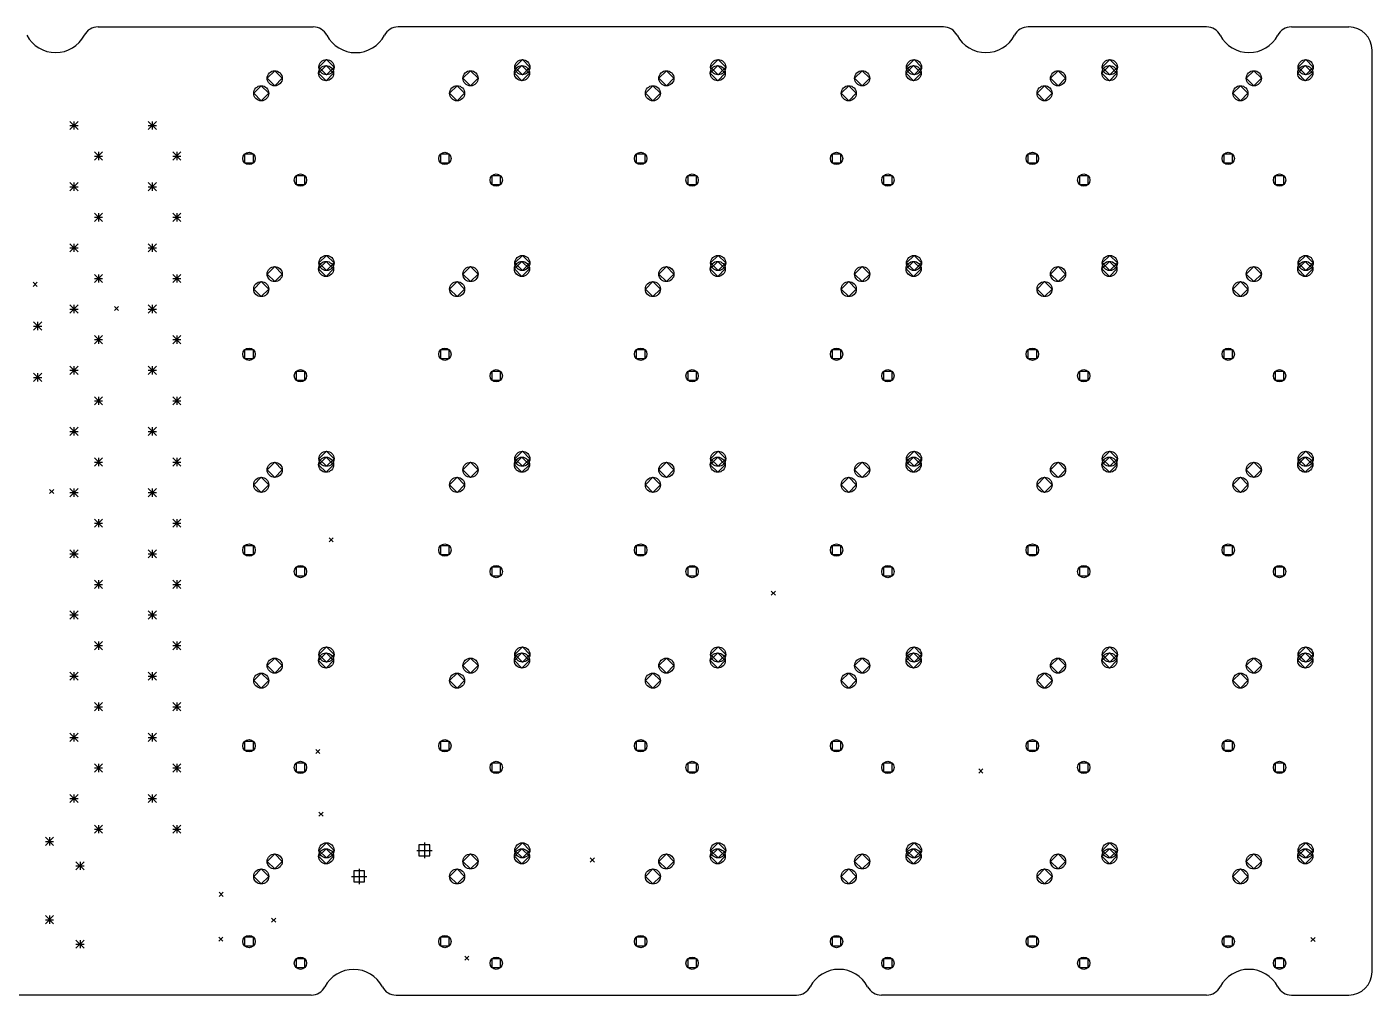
# Model space of a CAD drawing. Extents: x 8 to 295, y -192 to -55.
# Drawn here: x 163.9 to 294.8, y -149.5 to -55.3 of the extents above; entities that cross this region are included whole.
import ezdxf

# ---------------------------------------------------------------- set-up
doc = ezdxf.new("R2010")
doc.units = 0
doc.layers.add('BLACK', color=7, linetype='CONTINUOUS')

msp = doc.modelspace()

# ---------------------------------------------------------------- linework, layer by layer
at = {"layer": 'BLACK', "linetype": 'CONTINUOUS'}
for p, q in [((170.811, -55.2937), (191.754, -55.3)), ((253.052, -55.2937), (200, -55.3)), ((278.65, -55.2937), (261.298, -55.2937)), ((286.897, -55.2937), (292.5, -55.2937)), ((294.75, -147.244), (294.75, -57.5437)), ((193.04, -58.4788), (192.305, -59.2138)), ((193.775, -59.2138), (193.04, -58.4788)), ((212.09, -58.4788), (211.355, -59.2138)), ((212.825, -59.2138), (212.09, -58.4788)), ((231.14, -58.4788), (230.405, -59.2138)), ((231.875, -59.2138), (231.14, -58.4788)), ((250.19, -58.4788), (249.455, -59.2138)), ((250.925, -59.2138), (250.19, -58.4788)), ((269.24, -58.4788), (268.505, -59.2138)), ((269.975, -59.2138), (269.24, -58.4788)), ((288.29, -58.4788), (287.555, -59.2138)), ((289.025, -59.2138), (288.29, -58.4788)), ((188, -59.5588), (187.265, -60.2938)), ((188.735, -60.2938), (188, -59.5588)), ((193, -59.0588), (192.265, -59.7938)), ((192.265, -59.7938), (193, -60.5288)), ((192.305, -59.2138), (193.04, -59.9488)), ((193.735, -59.7938), (193, -59.0588)), ((193, -60.5288), (193.735, -59.7938)), ((193.04, -59.9488), (193.775, -59.2138)), ((207.05, -59.5588), (206.315, -60.2938)), ((207.785, -60.2938), (207.05, -59.5588)), ((212.05, -59.0588), (211.315, -59.7938)), ((211.315, -59.7938), (212.05, -60.5288)), ((211.355, -59.2138), (212.09, -59.9488)), ((212.785, -59.7938), (212.05, -59.0588)), ((212.05, -60.5288), (212.785, -59.7938)), ((212.09, -59.9488), (212.825, -59.2138)), ((226.1, -59.5588), (225.365, -60.2938)), ((226.835, -60.2938), (226.1, -59.5588)), ((231.1, -59.0588), (230.365, -59.7938)), ((230.365, -59.7938), (231.1, -60.5288)), ((230.405, -59.2138), (231.14, -59.9488)), ((231.835, -59.7938), (231.1, -59.0588)), ((231.1, -60.5288), (231.835, -59.7938)), ((231.14, -59.9488), (231.875, -59.2138)), ((245.15, -59.5588), (244.415, -60.2938)), ((245.885, -60.2938), (245.15, -59.5588)), ((250.15, -59.0588), (249.415, -59.7938)), ((249.415, -59.7938), (250.15, -60.5288)), ((249.455, -59.2138), (250.19, -59.9488)), ((250.885, -59.7938), (250.15, -59.0588)), ((250.15, -60.5288), (250.885, -59.7938)), ((250.19, -59.9488), (250.925, -59.2138)), ((264.2, -59.5588), (263.465, -60.2938)), ((264.935, -60.2938), (264.2, -59.5588)), ((269.2, -59.0588), (268.465, -59.7938)), ((268.465, -59.7938), (269.2, -60.5288)), ((268.505, -59.2138), (269.24, -59.9488)), ((269.935, -59.7938), (269.2, -59.0588)), ((269.2, -60.5288), (269.935, -59.7938)), ((269.24, -59.9488), (269.975, -59.2138)), ((283.25, -59.5588), (282.515, -60.2938)), ((283.985, -60.2938), (283.25, -59.5588)), ((288.25, -59.0588), (287.515, -59.7938)), ((287.515, -59.7938), (288.25, -60.5288)), ((287.555, -59.2138), (288.29, -59.9488)), ((288.985, -59.7938), (288.25, -59.0588)), ((288.25, -60.5288), (288.985, -59.7938)), ((288.29, -59.9488), (289.025, -59.2138)), ((186.69, -61.0188), (185.955, -61.7538)), ((187.425, -61.7538), (186.69, -61.0188)), ((187.265, -60.2938), (188, -61.0288)), ((188, -61.0288), (188.735, -60.2938)), ((205.74, -61.0188), (205.005, -61.7538)), ((206.475, -61.7538), (205.74, -61.0188)), ((206.315, -60.2938), (207.05, -61.0288)), ((207.05, -61.0288), (207.785, -60.2938)), ((224.79, -61.0188), (224.055, -61.7538)), ((225.525, -61.7538), (224.79, -61.0188)), ((225.365, -60.2938), (226.1, -61.0288)), ((226.1, -61.0288), (226.835, -60.2938)), ((243.84, -61.0188), (243.105, -61.7538)), ((244.575, -61.7538), (243.84, -61.0188)), ((244.415, -60.2938), (245.15, -61.0288)), ((245.15, -61.0288), (245.885, -60.2938)), ((262.89, -61.0188), (262.155, -61.7538)), ((263.625, -61.7538), (262.89, -61.0188)), ((263.465, -60.2938), (264.2, -61.0288)), ((264.2, -61.0288), (264.935, -60.2938)), ((281.94, -61.0188), (281.205, -61.7538)), ((282.675, -61.7538), (281.94, -61.0188)), ((282.515, -60.2938), (283.25, -61.0288)), ((283.25, -61.0288), (283.985, -60.2938)), ((185.955, -61.7538), (186.69, -62.4888)), ((186.69, -62.4888), (187.425, -61.7538)), ((205.005, -61.7538), (205.74, -62.4888)), ((205.74, -62.4888), (206.475, -61.7538)), ((224.055, -61.7538), (224.79, -62.4888)), ((224.79, -62.4888), (225.525, -61.7538)), ((243.105, -61.7538), (243.84, -62.4888)), ((243.84, -62.4888), (244.575, -61.7538)), ((262.155, -61.7538), (262.89, -62.4888)), ((262.89, -62.4888), (263.625, -61.7538)), ((281.205, -61.7538), (281.94, -62.4888)), ((281.94, -62.4888), (282.675, -61.7538)), ((168.074, -64.4891), (168.874, -65.2891)), ((168.874, -64.4891), (168.074, -65.2891)), ((168.074, -64.8891), (168.874, -64.8891)), ((168.474, -64.4891), (168.474, -65.2891)), ((175.694, -64.4891), (176.494, -65.2891)), ((176.494, -64.4891), (175.694, -65.2891)), ((175.694, -64.8891), (176.494, -64.8891)), ((176.094, -64.4891), (176.094, -65.2891)), ((170.455, -67.4657), (171.255, -68.2657)), ((171.255, -67.4657), (170.455, -68.2657)), ((170.455, -67.8657), (171.255, -67.8657)), ((170.855, -67.4657), (170.855, -68.2657)), ((178.075, -67.4657), (178.875, -68.2657)), ((178.875, -67.4657), (178.075, -68.2657)), ((178.075, -67.8657), (178.875, -67.8657)), ((178.475, -67.4657), (178.475, -68.2657)), ((185.924, -67.6695), (185.076, -67.6695)), ((185.076, -67.6695), (185.076, -68.5181)), ((185.924, -68.5181), (185.924, -67.6695)), ((204.974, -67.6695), (204.126, -67.6695)), ((204.126, -67.6695), (204.126, -68.5181)), ((204.974, -68.5181), (204.974, -67.6695)), ((224.024, -67.6695), (223.176, -67.6695)), ((223.176, -67.6695), (223.176, -68.5181)), ((224.024, -68.5181), (224.024, -67.6695)), ((243.074, -67.6695), (242.226, -67.6695)), ((242.226, -67.6695), (242.226, -68.5181)), ((243.074, -68.5181), (243.074, -67.6695)), ((262.124, -67.6695), (261.276, -67.6695)), ((261.276, -67.6695), (261.276, -68.5181)), ((262.124, -68.5181), (262.124, -67.6695)), ((281.175, -67.6695), (280.326, -67.6695)), ((280.326, -67.6695), (280.326, -68.5181)), ((281.175, -68.5181), (281.175, -67.6695)), ((185.076, -68.5181), (185.924, -68.5181)), ((204.126, -68.5181), (204.974, -68.5181)), ((223.176, -68.5181), (224.024, -68.5181)), ((242.226, -68.5181), (243.074, -68.5181)), ((261.276, -68.5181), (262.124, -68.5181)), ((280.326, -68.5181), (281.175, -68.5181)), ((168.074, -70.4422), (168.874, -71.2422)), ((168.874, -70.4422), (168.074, -71.2422)), ((168.474, -70.4422), (168.474, -71.2422)), ((175.694, -70.4422), (176.494, -71.2422)), ((176.494, -70.4422), (175.694, -71.2422)), ((176.094, -70.4422), (176.094, -71.2422)), ((190.924, -69.7695), (190.076, -69.7695)), ((190.076, -69.7695), (190.076, -70.6181)), ((190.076, -70.6181), (190.924, -70.6181)), ((190.924, -70.6181), (190.924, -69.7695)), ((209.974, -69.7695), (209.126, -69.7695)), ((209.126, -69.7695), (209.126, -70.6181)), ((209.126, -70.6181), (209.974, -70.6181)), ((209.974, -70.6181), (209.974, -69.7695)), ((229.024, -69.7695), (228.176, -69.7695)), ((228.176, -69.7695), (228.176, -70.6181)), ((228.176, -70.6181), (229.024, -70.6181)), ((229.024, -70.6181), (229.024, -69.7695)), ((248.074, -69.7695), (247.226, -69.7695)), ((247.226, -69.7695), (247.226, -70.6181)), ((247.226, -70.6181), (248.074, -70.6181)), ((248.074, -70.6181), (248.074, -69.7695)), ((267.124, -69.7695), (266.276, -69.7695)), ((266.276, -69.7695), (266.276, -70.6181)), ((266.276, -70.6181), (267.124, -70.6181)), ((267.124, -70.6181), (267.124, -69.7695)), ((286.175, -69.7695), (285.326, -69.7695)), ((285.326, -69.7695), (285.326, -70.6181)), ((285.326, -70.6181), (286.175, -70.6181)), ((286.175, -70.6181), (286.175, -69.7695)), ((168.074, -70.8422), (168.874, -70.8422)), ((175.694, -70.8422), (176.494, -70.8422)), ((170.455, -73.4188), (171.255, -74.2188)), ((171.255, -73.4188), (170.455, -74.2188)), ((170.455, -73.8188), (171.255, -73.8188)), ((170.855, -73.4188), (170.855, -74.2188)), ((178.075, -73.4188), (178.875, -74.2188)), ((178.875, -73.4188), (178.075, -74.2188)), ((178.075, -73.8188), (178.875, -73.8188)), ((178.475, -73.4188), (178.475, -74.2188)), ((168.074, -76.3954), (168.874, -77.1954)), ((168.874, -76.3954), (168.074, -77.1954)), ((168.074, -76.7954), (168.874, -76.7954)), ((168.474, -76.3954), (168.474, -77.1954)), ((175.694, -76.3954), (176.494, -77.1954)), ((176.494, -76.3954), (175.694, -77.1954)), ((175.694, -76.7954), (176.494, -76.7954)), ((176.094, -76.3954), (176.094, -77.1954)), ((193, -78.1088), (192.265, -78.8438)), ((193.04, -77.5288), (192.305, -78.2638)), ((192.305, -78.2638), (193.04, -78.9988)), ((193.735, -78.8438), (193, -78.1088)), ((193.775, -78.2638), (193.04, -77.5288)), ((193.04, -78.9988), (193.775, -78.2638)), ((212.05, -78.1088), (211.315, -78.8438)), ((212.09, -77.5288), (211.355, -78.2638)), ((211.355, -78.2638), (212.09, -78.9988)), ((212.785, -78.8438), (212.05, -78.1088)), ((212.825, -78.2638), (212.09, -77.5288)), ((212.09, -78.9988), (212.825, -78.2638)), ((231.1, -78.1088), (230.365, -78.8438)), ((231.14, -77.5288), (230.405, -78.2638)), ((230.405, -78.2638), (231.14, -78.9988)), ((231.835, -78.8438), (231.1, -78.1088)), ((231.875, -78.2638), (231.14, -77.5288)), ((231.14, -78.9988), (231.875, -78.2638)), ((250.15, -78.1088), (249.415, -78.8438)), ((250.19, -77.5288), (249.455, -78.2638)), ((249.455, -78.2638), (250.19, -78.9988)), ((250.885, -78.8438), (250.15, -78.1088)), ((250.925, -78.2638), (250.19, -77.5288)), ((250.19, -78.9988), (250.925, -78.2638)), ((269.2, -78.1088), (268.465, -78.8438)), ((269.24, -77.5288), (268.505, -78.2638)), ((268.505, -78.2638), (269.24, -78.9988)), ((269.935, -78.8438), (269.2, -78.1088)), ((269.975, -78.2638), (269.24, -77.5288)), ((269.24, -78.9988), (269.975, -78.2638)), ((288.25, -78.1088), (287.515, -78.8438)), ((288.29, -77.5288), (287.555, -78.2638)), ((287.555, -78.2638), (288.29, -78.9988)), ((288.985, -78.8438), (288.25, -78.1088)), ((289.025, -78.2638), (288.29, -77.5288)), ((288.29, -78.9988), (289.025, -78.2638)), ((170.455, -79.3719), (171.255, -80.1719)), ((171.255, -79.3719), (170.455, -80.1719)), ((170.455, -79.7719), (171.255, -79.7719)), ((170.855, -79.3719), (170.855, -80.1719)), ((178.075, -79.3719), (178.875, -80.1719)), ((178.875, -79.3719), (178.075, -80.1719)), ((178.075, -79.7719), (178.875, -79.7719)), ((178.475, -79.3719), (178.475, -80.1719)), ((188, -78.6088), (187.265, -79.3438)), ((187.265, -79.3438), (188, -80.0788)), ((188.735, -79.3438), (188, -78.6088)), ((188, -80.0788), (188.735, -79.3438)), ((192.265, -78.8438), (193, -79.5788)), ((193, -79.5788), (193.735, -78.8438)), ((207.05, -78.6088), (206.315, -79.3438)), ((206.315, -79.3438), (207.05, -80.0788)), ((207.785, -79.3438), (207.05, -78.6088)), ((207.05, -80.0788), (207.785, -79.3438)), ((211.315, -78.8438), (212.05, -79.5788)), ((212.05, -79.5788), (212.785, -78.8438)), ((226.1, -78.6088), (225.365, -79.3438)), ((225.365, -79.3438), (226.1, -80.0788)), ((226.835, -79.3438), (226.1, -78.6088)), ((226.1, -80.0788), (226.835, -79.3438)), ((230.365, -78.8438), (231.1, -79.5788)), ((231.1, -79.5788), (231.835, -78.8438)), ((245.15, -78.6088), (244.415, -79.3438)), ((244.415, -79.3438), (245.15, -80.0788)), ((245.885, -79.3438), (245.15, -78.6088)), ((245.15, -80.0788), (245.885, -79.3438)), ((249.415, -78.8438), (250.15, -79.5788)), ((250.15, -79.5788), (250.885, -78.8438)), ((264.2, -78.6088), (263.465, -79.3438)), ((263.465, -79.3438), (264.2, -80.0788)), ((264.935, -79.3438), (264.2, -78.6088)), ((264.2, -80.0788), (264.935, -79.3438)), ((268.465, -78.8438), (269.2, -79.5788)), ((269.2, -79.5788), (269.935, -78.8438)), ((283.25, -78.6088), (282.515, -79.3438)), ((282.515, -79.3438), (283.25, -80.0788)), ((283.985, -79.3438), (283.25, -78.6088)), ((283.25, -80.0788), (283.985, -79.3438)), ((287.515, -78.8438), (288.25, -79.5788)), ((288.25, -79.5788), (288.985, -78.8438)), ((164.5, -80.1413), (164.9, -80.5413)), ((164.9, -80.1413), (164.5, -80.5413)), ((186.69, -80.0688), (185.955, -80.8038)), ((185.955, -80.8038), (186.69, -81.5388)), ((187.425, -80.8038), (186.69, -80.0688)), ((186.69, -81.5388), (187.425, -80.8038)), ((205.74, -80.0688), (205.005, -80.8038)), ((205.005, -80.8038), (205.74, -81.5388)), ((206.475, -80.8038), (205.74, -80.0688)), ((205.74, -81.5388), (206.475, -80.8038)), ((224.79, -80.0688), (224.055, -80.8038)), ((224.055, -80.8038), (224.79, -81.5388)), ((225.525, -80.8038), (224.79, -80.0688)), ((224.79, -81.5388), (225.525, -80.8038)), ((243.84, -80.0688), (243.105, -80.8038)), ((243.105, -80.8038), (243.84, -81.5388)), ((244.575, -80.8038), (243.84, -80.0688)), ((243.84, -81.5388), (244.575, -80.8038)), ((262.89, -80.0688), (262.155, -80.8038)), ((262.155, -80.8038), (262.89, -81.5388)), ((263.625, -80.8038), (262.89, -80.0688)), ((262.89, -81.5388), (263.625, -80.8038)), ((281.94, -80.0688), (281.205, -80.8038)), ((281.205, -80.8038), (281.94, -81.5388)), ((282.675, -80.8038), (281.94, -80.0688)), ((281.94, -81.5388), (282.675, -80.8038)), ((168.074, -82.3485), (168.874, -83.1485)), ((168.874, -82.3485), (168.074, -83.1485)), ((168.474, -82.3485), (168.474, -83.1485)), ((175.694, -82.3485), (176.494, -83.1485)), ((176.494, -82.3485), (175.694, -83.1485)), ((176.094, -82.3485), (176.094, -83.1485)), ((168.074, -82.7485), (168.874, -82.7485)), ((172.4, -82.5), (172.8, -82.9)), ((172.8, -82.5), (172.4, -82.9)), ((175.694, -82.7485), (176.494, -82.7485)), ((164.54, -84), (165.34, -84.8)), ((165.34, -84), (164.54, -84.8)), ((164.54, -84.4), (165.34, -84.4)), ((164.94, -84), (164.94, -84.8)), ((170.455, -85.3251), (171.255, -86.1251)), ((171.255, -85.3251), (170.455, -86.1251)), ((170.455, -85.7251), (171.255, -85.7251)), ((170.855, -85.3251), (170.855, -86.1251)), ((178.075, -85.3251), (178.875, -86.1251)), ((178.875, -85.3251), (178.075, -86.1251)), ((178.075, -85.7251), (178.875, -85.7251)), ((178.475, -85.3251), (178.475, -86.1251)), ((185.924, -86.7196), (185.076, -86.7196)), ((185.076, -86.7196), (185.076, -87.5681)), ((185.076, -87.5681), (185.924, -87.5681)), ((185.924, -87.5681), (185.924, -86.7196)), ((204.974, -86.7196), (204.126, -86.7196)), ((204.126, -86.7196), (204.126, -87.5681)), ((204.126, -87.5681), (204.974, -87.5681)), ((204.974, -87.5681), (204.974, -86.7196)), ((224.024, -86.7196), (223.176, -86.7196)), ((223.176, -86.7196), (223.176, -87.5681)), ((223.176, -87.5681), (224.024, -87.5681)), ((224.024, -87.5681), (224.024, -86.7196)), ((243.074, -86.7196), (242.226, -86.7196)), ((242.226, -86.7196), (242.226, -87.5681)), ((242.226, -87.5681), (243.074, -87.5681)), ((243.074, -87.5681), (243.074, -86.7196)), ((262.124, -86.7196), (261.276, -86.7196)), ((261.276, -86.7196), (261.276, -87.5681)), ((261.276, -87.5681), (262.124, -87.5681)), ((262.124, -87.5681), (262.124, -86.7196)), ((281.175, -86.7196), (280.326, -86.7196)), ((280.326, -86.7196), (280.326, -87.5681)), ((280.326, -87.5681), (281.175, -87.5681)), ((281.175, -87.5681), (281.175, -86.7196)), ((168.074, -88.3016), (168.874, -89.1016)), ((168.874, -88.3016), (168.074, -89.1016)), ((168.074, -88.7016), (168.874, -88.7016)), ((168.474, -88.3016), (168.474, -89.1016)), ((175.694, -88.3016), (176.494, -89.1016)), ((176.494, -88.3016), (175.694, -89.1016)), ((175.694, -88.7016), (176.494, -88.7016)), ((176.094, -88.3016), (176.094, -89.1016)), ((190.924, -88.8196), (190.076, -88.8196)), ((190.076, -88.8196), (190.076, -89.6681)), ((190.924, -89.6681), (190.924, -88.8196)), ((209.974, -88.8196), (209.126, -88.8196)), ((209.126, -88.8196), (209.126, -89.6681)), ((209.974, -89.6681), (209.974, -88.8196)), ((229.024, -88.8196), (228.176, -88.8196)), ((228.176, -88.8196), (228.176, -89.6681)), ((229.024, -89.6681), (229.024, -88.8196)), ((248.074, -88.8196), (247.226, -88.8196)), ((247.226, -88.8196), (247.226, -89.6681)), ((248.074, -89.6681), (248.074, -88.8196)), ((267.124, -88.8196), (266.276, -88.8196)), ((266.276, -88.8196), (266.276, -89.6681)), ((267.124, -89.6681), (267.124, -88.8196)), ((286.175, -88.8196), (285.326, -88.8196)), ((285.326, -88.8196), (285.326, -89.6681)), ((286.175, -89.6681), (286.175, -88.8196)), ((164.54, -89), (165.34, -89.8)), ((165.34, -89), (164.54, -89.8)), ((164.54, -89.4), (165.34, -89.4)), ((164.94, -89), (164.94, -89.8)), ((190.076, -89.6681), (190.924, -89.6681)), ((209.126, -89.6681), (209.974, -89.6681)), ((228.176, -89.6681), (229.024, -89.6681)), ((247.226, -89.6681), (248.074, -89.6681)), ((266.276, -89.6681), (267.124, -89.6681)), ((285.326, -89.6681), (286.175, -89.6681)), ((170.455, -91.2782), (171.255, -92.0782)), ((171.255, -91.2782), (170.455, -92.0782)), ((170.855, -91.2782), (170.855, -92.0782)), ((178.075, -91.2782), (178.875, -92.0782)), ((178.875, -91.2782), (178.075, -92.0782)), ((178.475, -91.2782), (178.475, -92.0782)), ((170.455, -91.6782), (171.255, -91.6782)), ((178.075, -91.6782), (178.875, -91.6782)), ((168.074, -94.2548), (168.874, -95.0548)), ((168.874, -94.2548), (168.074, -95.0548)), ((168.074, -94.6548), (168.874, -94.6548)), ((168.474, -94.2548), (168.474, -95.0548)), ((175.694, -94.2548), (176.494, -95.0548)), ((176.494, -94.2548), (175.694, -95.0548)), ((175.694, -94.6548), (176.494, -94.6548)), ((176.094, -94.2548), (176.094, -95.0548)), ((193.04, -96.5788), (192.305, -97.3138)), ((193.775, -97.3138), (193.04, -96.5788)), ((212.09, -96.5788), (211.355, -97.3138)), ((212.825, -97.3138), (212.09, -96.5788)), ((231.14, -96.5788), (230.405, -97.3138)), ((231.875, -97.3138), (231.14, -96.5788)), ((250.19, -96.5788), (249.455, -97.3138)), ((250.925, -97.3138), (250.19, -96.5788)), ((269.24, -96.5788), (268.505, -97.3138)), ((269.975, -97.3138), (269.24, -96.5788)), ((288.29, -96.5788), (287.555, -97.3138)), ((289.025, -97.3138), (288.29, -96.5788)), ((170.455, -97.2313), (171.255, -98.0313)), ((171.255, -97.2313), (170.455, -98.0313)), ((170.455, -97.6313), (171.255, -97.6313)), ((170.855, -97.2313), (170.855, -98.0313)), ((178.075, -97.2313), (178.875, -98.0313)), ((178.875, -97.2313), (178.075, -98.0313)), ((178.075, -97.6313), (178.875, -97.6313)), ((178.475, -97.2313), (178.475, -98.0313)), ((188, -97.6588), (187.265, -98.3938)), ((188.735, -98.3938), (188, -97.6588)), ((193, -97.1588), (192.265, -97.8938)), ((192.265, -97.8938), (193, -98.6288)), ((192.305, -97.3138), (193.04, -98.0488)), ((193.735, -97.8938), (193, -97.1588)), ((193, -98.6288), (193.735, -97.8938)), ((193.04, -98.0488), (193.775, -97.3138)), ((207.05, -97.6588), (206.315, -98.3938)), ((207.785, -98.3938), (207.05, -97.6588)), ((212.05, -97.1588), (211.315, -97.8938)), ((211.315, -97.8938), (212.05, -98.6288)), ((211.355, -97.3138), (212.09, -98.0488)), ((212.785, -97.8938), (212.05, -97.1588)), ((212.05, -98.6288), (212.785, -97.8938)), ((212.09, -98.0488), (212.825, -97.3138)), ((226.1, -97.6588), (225.365, -98.3938)), ((226.835, -98.3938), (226.1, -97.6588)), ((231.1, -97.1588), (230.365, -97.8938)), ((230.365, -97.8938), (231.1, -98.6288)), ((230.405, -97.3138), (231.14, -98.0488)), ((231.835, -97.8938), (231.1, -97.1588)), ((231.1, -98.6288), (231.835, -97.8938)), ((231.14, -98.0488), (231.875, -97.3138)), ((245.15, -97.6588), (244.415, -98.3938)), ((245.885, -98.3938), (245.15, -97.6588)), ((250.15, -97.1588), (249.415, -97.8938)), ((249.415, -97.8938), (250.15, -98.6288)), ((249.455, -97.3138), (250.19, -98.0488)), ((250.885, -97.8938), (250.15, -97.1588)), ((250.15, -98.6288), (250.885, -97.8938)), ((250.19, -98.0488), (250.925, -97.3138)), ((264.2, -97.6588), (263.465, -98.3938)), ((264.935, -98.3938), (264.2, -97.6588)), ((269.2, -97.1588), (268.465, -97.8938)), ((268.465, -97.8938), (269.2, -98.6288)), ((268.505, -97.3138), (269.24, -98.0488)), ((269.935, -97.8938), (269.2, -97.1588)), ((269.2, -98.6288), (269.935, -97.8938)), ((269.24, -98.0488), (269.975, -97.3138)), ((283.25, -97.6588), (282.515, -98.3938)), ((283.985, -98.3938), (283.25, -97.6588)), ((288.25, -97.1588), (287.515, -97.8938)), ((287.515, -97.8938), (288.25, -98.6288)), ((287.555, -97.3138), (288.29, -98.0488)), ((288.985, -97.8938), (288.25, -97.1588)), ((288.25, -98.6288), (288.985, -97.8938)), ((288.29, -98.0488), (289.025, -97.3138)), ((186.69, -99.1188), (185.955, -99.8538)), ((187.425, -99.8538), (186.69, -99.1188)), ((187.265, -98.3938), (188, -99.1288)), ((188, -99.1288), (188.735, -98.3938)), ((205.74, -99.1188), (205.005, -99.8538)), ((206.475, -99.8538), (205.74, -99.1188)), ((206.315, -98.3938), (207.05, -99.1288)), ((207.05, -99.1288), (207.785, -98.3938)), ((224.79, -99.1188), (224.055, -99.8538)), ((225.525, -99.8538), (224.79, -99.1188)), ((225.365, -98.3938), (226.1, -99.1288)), ((226.1, -99.1288), (226.835, -98.3938)), ((243.84, -99.1188), (243.105, -99.8538)), ((244.575, -99.8538), (243.84, -99.1188)), ((244.415, -98.3938), (245.15, -99.1288)), ((245.15, -99.1288), (245.885, -98.3938)), ((262.89, -99.1188), (262.155, -99.8538)), ((263.625, -99.8538), (262.89, -99.1188)), ((263.465, -98.3938), (264.2, -99.1288)), ((264.2, -99.1288), (264.935, -98.3938)), ((281.94, -99.1188), (281.205, -99.8538)), ((282.675, -99.8538), (281.94, -99.1188)), ((282.515, -98.3938), (283.25, -99.1288)), ((283.25, -99.1288), (283.985, -98.3938)), ((166.1, -100.3), (166.5, -100.7)), ((166.5, -100.3), (166.1, -100.7)), ((168.074, -100.208), (168.874, -101.008)), ((168.874, -100.208), (168.074, -101.008)), ((168.074, -100.608), (168.874, -100.608)), ((168.474, -100.208), (168.474, -101.008)), ((175.694, -100.208), (176.494, -101.008)), ((176.494, -100.208), (175.694, -101.008)), ((175.694, -100.608), (176.494, -100.608)), ((176.094, -100.208), (176.094, -101.008)), ((185.955, -99.8538), (186.69, -100.589)), ((186.69, -100.589), (187.425, -99.8538)), ((205.005, -99.8538), (205.74, -100.589)), ((205.74, -100.589), (206.475, -99.8538)), ((224.055, -99.8538), (224.79, -100.589)), ((224.79, -100.589), (225.525, -99.8538)), ((243.105, -99.8538), (243.84, -100.589)), ((243.84, -100.589), (244.575, -99.8538)), ((262.155, -99.8538), (262.89, -100.589)), ((262.89, -100.589), (263.625, -99.8538)), ((281.205, -99.8538), (281.94, -100.589)), ((281.94, -100.589), (282.675, -99.8538)), ((170.455, -103.184), (171.255, -103.984)), ((171.255, -103.184), (170.455, -103.984)), ((170.855, -103.184), (170.855, -103.984)), ((178.075, -103.184), (178.875, -103.984)), ((178.875, -103.184), (178.075, -103.984)), ((178.475, -103.184), (178.475, -103.984)), ((170.455, -103.584), (171.255, -103.584)), ((178.075, -103.584), (178.875, -103.584)), ((185.924, -105.77), (185.076, -105.77)), ((185.076, -105.77), (185.076, -106.618)), ((185.924, -106.618), (185.924, -105.77)), ((193.3, -105), (193.7, -105.4)), ((193.7, -105), (193.3, -105.4)), ((204.974, -105.77), (204.126, -105.77)), ((204.126, -105.77), (204.126, -106.618)), ((204.974, -106.618), (204.974, -105.77)), ((224.024, -105.77), (223.176, -105.77)), ((223.176, -105.77), (223.176, -106.618)), ((224.024, -106.618), (224.024, -105.77)), ((243.074, -105.77), (242.226, -105.77)), ((242.226, -105.77), (242.226, -106.618)), ((243.074, -106.618), (243.074, -105.77)), ((262.124, -105.77), (261.276, -105.77)), ((261.276, -105.77), (261.276, -106.618)), ((262.124, -106.618), (262.124, -105.77)), ((281.175, -105.77), (280.326, -105.77)), ((280.326, -105.77), (280.326, -106.618)), ((281.175, -106.618), (281.175, -105.77)), ((168.074, -106.161), (168.874, -106.961)), ((168.874, -106.161), (168.074, -106.961)), ((168.074, -106.561), (168.874, -106.561)), ((168.474, -106.161), (168.474, -106.961)), ((175.694, -106.161), (176.494, -106.961)), ((176.494, -106.161), (175.694, -106.961)), ((175.694, -106.561), (176.494, -106.561)), ((176.094, -106.161), (176.094, -106.961)), ((185.076, -106.618), (185.924, -106.618)), ((204.126, -106.618), (204.974, -106.618)), ((223.176, -106.618), (224.024, -106.618)), ((242.226, -106.618), (243.074, -106.618)), ((261.276, -106.618), (262.124, -106.618)), ((280.326, -106.618), (281.175, -106.618)), ((190.924, -107.87), (190.076, -107.87)), ((190.076, -107.87), (190.076, -108.718)), ((190.924, -108.718), (190.924, -107.87)), ((209.974, -107.87), (209.126, -107.87)), ((209.126, -107.87), (209.126, -108.718)), ((209.974, -108.718), (209.974, -107.87)), ((229.024, -107.87), (228.176, -107.87)), ((228.176, -107.87), (228.176, -108.718)), ((229.024, -108.718), (229.024, -107.87)), ((248.074, -107.87), (247.226, -107.87)), ((247.226, -107.87), (247.226, -108.718)), ((248.074, -108.718), (248.074, -107.87)), ((267.124, -107.87), (266.276, -107.87)), ((266.276, -107.87), (266.276, -108.718)), ((267.124, -108.718), (267.124, -107.87)), ((286.175, -107.87), (285.326, -107.87)), ((285.326, -107.87), (285.326, -108.718)), ((286.175, -108.718), (286.175, -107.87)), ((170.455, -109.138), (171.255, -109.938)), ((171.255, -109.138), (170.455, -109.938)), ((170.455, -109.538), (171.255, -109.538)), ((170.855, -109.138), (170.855, -109.938)), ((178.075, -109.138), (178.875, -109.938)), ((178.875, -109.138), (178.075, -109.938)), ((178.075, -109.538), (178.875, -109.538)), ((178.475, -109.138), (178.475, -109.938)), ((190.076, -108.718), (190.924, -108.718)), ((209.126, -108.718), (209.974, -108.718)), ((228.176, -108.718), (229.024, -108.718)), ((247.226, -108.718), (248.074, -108.718)), ((266.276, -108.718), (267.124, -108.718)), ((285.326, -108.718), (286.175, -108.718)), ((236.3, -110.2), (236.7, -110.6)), ((236.7, -110.2), (236.3, -110.6)), ((168.074, -112.114), (168.874, -112.914)), ((168.874, -112.114), (168.074, -112.914)), ((168.074, -112.514), (168.874, -112.514)), ((168.474, -112.114), (168.474, -112.914)), ((175.694, -112.114), (176.494, -112.914)), ((176.494, -112.114), (175.694, -112.914)), ((175.694, -112.514), (176.494, -112.514)), ((176.094, -112.114), (176.094, -112.914)), ((170.455, -115.091), (171.255, -115.891)), ((171.255, -115.091), (170.455, -115.891)), ((170.855, -115.091), (170.855, -115.891)), ((178.075, -115.091), (178.875, -115.891)), ((178.875, -115.091), (178.075, -115.891)), ((178.475, -115.091), (178.475, -115.891)), ((170.455, -115.491), (171.255, -115.491)), ((178.075, -115.491), (178.875, -115.491)), ((193, -116.209), (192.265, -116.944)), ((193.04, -115.629), (192.305, -116.364)), ((192.305, -116.364), (193.04, -117.099)), ((193.735, -116.944), (193, -116.209)), ((193.775, -116.364), (193.04, -115.629)), ((193.04, -117.099), (193.775, -116.364)), ((212.05, -116.209), (211.315, -116.944)), ((212.09, -115.629), (211.355, -116.364)), ((211.355, -116.364), (212.09, -117.099)), ((212.785, -116.944), (212.05, -116.209)), ((212.825, -116.364), (212.09, -115.629)), ((212.09, -117.099), (212.825, -116.364)), ((231.1, -116.209), (230.365, -116.944)), ((231.14, -115.629), (230.405, -116.364)), ((230.405, -116.364), (231.14, -117.099)), ((231.835, -116.944), (231.1, -116.209)), ((231.875, -116.364), (231.14, -115.629)), ((231.14, -117.099), (231.875, -116.364)), ((250.15, -116.209), (249.415, -116.944)), ((250.19, -115.629), (249.455, -116.364)), ((249.455, -116.364), (250.19, -117.099)), ((250.885, -116.944), (250.15, -116.209)), ((250.925, -116.364), (250.19, -115.629)), ((250.19, -117.099), (250.925, -116.364)), ((269.2, -116.209), (268.465, -116.944)), ((269.24, -115.629), (268.505, -116.364)), ((268.505, -116.364), (269.24, -117.099)), ((269.935, -116.944), (269.2, -116.209)), ((269.975, -116.364), (269.24, -115.629)), ((269.24, -117.099), (269.975, -116.364)), ((288.25, -116.209), (287.515, -116.944)), ((288.29, -115.629), (287.555, -116.364)), ((287.555, -116.364), (288.29, -117.099)), ((288.985, -116.944), (288.25, -116.209)), ((289.025, -116.364), (288.29, -115.629)), ((288.29, -117.099), (289.025, -116.364)), ((188, -116.709), (187.265, -117.444)), ((187.265, -117.444), (188, -118.179)), ((188.735, -117.444), (188, -116.709)), ((188, -118.179), (188.735, -117.444)), ((192.265, -116.944), (193, -117.679)), ((193, -117.679), (193.735, -116.944)), ((207.05, -116.709), (206.315, -117.444)), ((206.315, -117.444), (207.05, -118.179)), ((207.785, -117.444), (207.05, -116.709)), ((207.05, -118.179), (207.785, -117.444)), ((211.315, -116.944), (212.05, -117.679)), ((212.05, -117.679), (212.785, -116.944)), ((226.1, -116.709), (225.365, -117.444)), ((225.365, -117.444), (226.1, -118.179)), ((226.835, -117.444), (226.1, -116.709)), ((226.1, -118.179), (226.835, -117.444)), ((230.365, -116.944), (231.1, -117.679)), ((231.1, -117.679), (231.835, -116.944)), ((245.15, -116.709), (244.415, -117.444)), ((244.415, -117.444), (245.15, -118.179)), ((245.885, -117.444), (245.15, -116.709)), ((245.15, -118.179), (245.885, -117.444)), ((249.415, -116.944), (250.15, -117.679)), ((250.15, -117.679), (250.885, -116.944)), ((264.2, -116.709), (263.465, -117.444)), ((263.465, -117.444), (264.2, -118.179)), ((264.935, -117.444), (264.2, -116.709)), ((264.2, -118.179), (264.935, -117.444)), ((268.465, -116.944), (269.2, -117.679)), ((269.2, -117.679), (269.935, -116.944)), ((283.25, -116.709), (282.515, -117.444)), ((282.515, -117.444), (283.25, -118.179)), ((283.985, -117.444), (283.25, -116.709)), ((283.25, -118.179), (283.985, -117.444)), ((287.515, -116.944), (288.25, -117.679)), ((288.25, -117.679), (288.985, -116.944)), ((168.074, -118.067), (168.874, -118.867)), ((168.874, -118.067), (168.074, -118.867)), ((168.074, -118.467), (168.874, -118.467)), ((168.474, -118.067), (168.474, -118.867)), ((175.694, -118.067), (176.494, -118.867)), ((176.494, -118.067), (175.694, -118.867)), ((175.694, -118.467), (176.494, -118.467)), ((176.094, -118.067), (176.094, -118.867)), ((186.69, -118.169), (185.955, -118.904)), ((185.955, -118.904), (186.69, -119.639)), ((187.425, -118.904), (186.69, -118.169)), ((186.69, -119.639), (187.425, -118.904)), ((205.74, -118.169), (205.005, -118.904)), ((205.005, -118.904), (205.74, -119.639)), ((206.475, -118.904), (205.74, -118.169)), ((205.74, -119.639), (206.475, -118.904)), ((224.79, -118.169), (224.055, -118.904)), ((224.055, -118.904), (224.79, -119.639)), ((225.525, -118.904), (224.79, -118.169)), ((224.79, -119.639), (225.525, -118.904)), ((243.84, -118.169), (243.105, -118.904)), ((243.105, -118.904), (243.84, -119.639)), ((244.575, -118.904), (243.84, -118.169)), ((243.84, -119.639), (244.575, -118.904)), ((262.89, -118.169), (262.155, -118.904)), ((262.155, -118.904), (262.89, -119.639)), ((263.625, -118.904), (262.89, -118.169)), ((262.89, -119.639), (263.625, -118.904)), ((281.94, -118.169), (281.205, -118.904)), ((281.205, -118.904), (281.94, -119.639)), ((282.675, -118.904), (281.94, -118.169)), ((281.94, -119.639), (282.675, -118.904)), ((170.455, -121.044), (171.255, -121.844)), ((171.255, -121.044), (170.455, -121.844)), ((170.455, -121.444), (171.255, -121.444)), ((170.855, -121.044), (170.855, -121.844)), ((178.075, -121.044), (178.875, -121.844)), ((178.875, -121.044), (178.075, -121.844)), ((178.075, -121.444), (178.875, -121.444)), ((178.475, -121.044), (178.475, -121.844)), ((168.074, -124.02), (168.874, -124.82)), ((168.874, -124.02), (168.074, -124.82)), ((168.474, -124.02), (168.474, -124.82)), ((175.694, -124.02), (176.494, -124.82)), ((176.494, -124.02), (175.694, -124.82)), ((176.094, -124.02), (176.094, -124.82)), ((168.074, -124.42), (168.874, -124.42)), ((175.694, -124.42), (176.494, -124.42)), ((185.924, -124.82), (185.076, -124.82)), ((185.076, -124.82), (185.076, -125.668)), ((185.924, -125.668), (185.924, -124.82)), ((192, -125.6), (192.4, -126)), ((192.4, -125.6), (192, -126)), ((204.974, -124.82), (204.126, -124.82)), ((204.126, -124.82), (204.126, -125.668)), ((204.974, -125.668), (204.974, -124.82)), ((224.024, -124.82), (223.176, -124.82)), ((223.176, -124.82), (223.176, -125.668)), ((224.024, -125.668), (224.024, -124.82)), ((243.074, -124.82), (242.226, -124.82)), ((242.226, -124.82), (242.226, -125.668)), ((243.074, -125.668), (243.074, -124.82)), ((262.124, -124.82), (261.276, -124.82)), ((261.276, -124.82), (261.276, -125.668)), ((262.124, -125.668), (262.124, -124.82)), ((281.175, -124.82), (280.326, -124.82)), ((280.326, -124.82), (280.326, -125.668)), ((281.175, -125.668), (281.175, -124.82)), ((185.076, -125.668), (185.924, -125.668)), ((190.924, -126.92), (190.076, -126.92)), ((190.076, -126.92), (190.076, -127.768)), ((190.924, -127.768), (190.924, -126.92)), ((204.126, -125.668), (204.974, -125.668)), ((209.974, -126.92), (209.126, -126.92)), ((209.126, -126.92), (209.126, -127.768)), ((209.974, -127.768), (209.974, -126.92)), ((223.176, -125.668), (224.024, -125.668)), ((229.024, -126.92), (228.176, -126.92)), ((228.176, -126.92), (228.176, -127.768)), ((229.024, -127.768), (229.024, -126.92)), ((242.226, -125.668), (243.074, -125.668)), ((248.074, -126.92), (247.226, -126.92)), ((247.226, -126.92), (247.226, -127.768)), ((248.074, -127.768), (248.074, -126.92)), ((261.276, -125.668), (262.124, -125.668)), ((267.124, -126.92), (266.276, -126.92)), ((266.276, -126.92), (266.276, -127.768)), ((267.124, -127.768), (267.124, -126.92)), ((280.326, -125.668), (281.175, -125.668)), ((286.175, -126.92), (285.326, -126.92)), ((285.326, -126.92), (285.326, -127.768)), ((286.175, -127.768), (286.175, -126.92)), ((170.455, -126.997), (171.255, -127.797)), ((171.255, -126.997), (170.455, -127.797)), ((170.455, -127.397), (171.255, -127.397)), ((170.855, -126.997), (170.855, -127.797)), ((178.075, -126.997), (178.875, -127.797)), ((178.875, -126.997), (178.075, -127.797)), ((178.075, -127.397), (178.875, -127.397)), ((178.475, -126.997), (178.475, -127.797)), ((190.076, -127.768), (190.924, -127.768)), ((209.126, -127.768), (209.974, -127.768)), ((228.176, -127.768), (229.024, -127.768)), ((247.226, -127.768), (248.074, -127.768)), ((256.5, -127.5), (256.9, -127.9)), ((256.9, -127.5), (256.5, -127.9)), ((266.276, -127.768), (267.124, -127.768)), ((285.326, -127.768), (286.175, -127.768)), ((168.074, -129.974), (168.874, -130.774)), ((168.874, -129.974), (168.074, -130.774)), ((168.074, -130.374), (168.874, -130.374)), ((168.474, -129.974), (168.474, -130.774)), ((175.694, -129.974), (176.494, -130.774)), ((176.494, -129.974), (175.694, -130.774)), ((175.694, -130.374), (176.494, -130.374)), ((176.094, -129.974), (176.094, -130.774)), ((192.3, -131.7), (192.7, -132.1)), ((192.7, -131.7), (192.3, -132.1)), ((170.455, -132.95), (171.255, -133.75)), ((171.255, -132.95), (170.455, -133.75)), ((170.455, -133.35), (171.255, -133.35)), ((170.855, -132.95), (170.855, -133.75)), ((178.075, -132.95), (178.875, -133.75)), ((178.875, -132.95), (178.075, -133.75)), ((178.075, -133.35), (178.875, -133.35)), ((178.475, -132.95), (178.475, -133.75)), ((165.692, -134.141), (166.492, -134.941)), ((166.492, -134.141), (165.692, -134.941)), ((165.692, -134.541), (166.492, -134.541)), ((166.092, -134.141), (166.092, -134.941)), ((193.04, -134.679), (192.305, -135.414)), ((193.775, -135.414), (193.04, -134.679)), ((202.565, -134.665), (202.565, -136.163)), ((212.09, -134.679), (211.355, -135.414)), ((212.825, -135.414), (212.09, -134.679)), ((231.14, -134.679), (230.405, -135.414)), ((231.875, -135.414), (231.14, -134.679)), ((250.19, -134.679), (249.455, -135.414)), ((250.925, -135.414), (250.19, -134.679)), ((269.24, -134.679), (268.505, -135.414)), ((269.975, -135.414), (269.24, -134.679)), ((288.29, -134.679), (287.555, -135.414)), ((289.025, -135.414), (288.29, -134.679)), ((188, -135.759), (187.265, -136.494)), ((188.735, -136.494), (188, -135.759)), ((193, -135.259), (192.265, -135.994)), ((192.265, -135.994), (193, -136.729)), ((192.305, -135.414), (193.04, -136.149)), ((193.735, -135.994), (193, -135.259)), ((193, -136.729), (193.735, -135.994)), ((193.04, -136.149), (193.775, -135.414)), ((201.816, -135.414), (203.314, -135.414)), ((203.095, -134.884), (202.035, -134.884)), ((202.035, -134.884), (202.035, -135.944)), ((202.035, -135.944), (203.095, -135.944)), ((203.095, -135.944), (203.095, -134.884)), ((207.05, -135.759), (206.315, -136.494)), ((207.785, -136.494), (207.05, -135.759)), ((212.05, -135.259), (211.315, -135.994)), ((211.315, -135.994), (212.05, -136.729)), ((211.355, -135.414), (212.09, -136.149)), ((212.785, -135.994), (212.05, -135.259)), ((212.05, -136.729), (212.785, -135.994)), ((212.09, -136.149), (212.825, -135.414)), ((226.1, -135.759), (225.365, -136.494)), ((226.835, -136.494), (226.1, -135.759)), ((231.1, -135.259), (230.365, -135.994)), ((230.365, -135.994), (231.1, -136.729)), ((230.405, -135.414), (231.14, -136.149)), ((231.835, -135.994), (231.1, -135.259)), ((231.1, -136.729), (231.835, -135.994)), ((231.14, -136.149), (231.875, -135.414)), ((245.15, -135.759), (244.415, -136.494)), ((245.885, -136.494), (245.15, -135.759)), ((250.15, -135.259), (249.415, -135.994)), ((249.415, -135.994), (250.15, -136.729)), ((249.455, -135.414), (250.19, -136.149)), ((250.885, -135.994), (250.15, -135.259)), ((250.15, -136.729), (250.885, -135.994)), ((250.19, -136.149), (250.925, -135.414)), ((264.2, -135.759), (263.465, -136.494)), ((264.935, -136.494), (264.2, -135.759)), ((269.2, -135.259), (268.465, -135.994)), ((268.465, -135.994), (269.2, -136.729)), ((268.505, -135.414), (269.24, -136.149)), ((269.935, -135.994), (269.2, -135.259)), ((269.2, -136.729), (269.935, -135.994)), ((269.24, -136.149), (269.975, -135.414)), ((283.25, -135.759), (282.515, -136.494)), ((283.985, -136.494), (283.25, -135.759)), ((288.25, -135.259), (287.515, -135.994)), ((287.515, -135.994), (288.25, -136.729)), ((287.555, -135.414), (288.29, -136.149)), ((288.985, -135.994), (288.25, -135.259)), ((288.25, -136.729), (288.985, -135.994)), ((288.29, -136.149), (289.025, -135.414)), ((168.669, -136.522), (169.469, -137.322)), ((169.469, -136.522), (168.669, -137.322)), ((168.669, -136.922), (169.469, -136.922)), ((169.069, -136.522), (169.069, -137.322)), ((186.69, -137.219), (185.955, -137.954)), ((187.425, -137.954), (186.69, -137.219)), ((187.265, -136.494), (188, -137.229)), ((188, -137.229), (188.735, -136.494)), ((196.215, -137.205), (196.215, -138.703)), ((205.74, -137.219), (205.005, -137.954)), ((206.475, -137.954), (205.74, -137.219)), ((206.315, -136.494), (207.05, -137.229)), ((207.05, -137.229), (207.785, -136.494)), ((218.7, -136.15), (219.1, -136.55)), ((219.1, -136.15), (218.7, -136.55)), ((224.79, -137.219), (224.055, -137.954)), ((225.525, -137.954), (224.79, -137.219)), ((225.365, -136.494), (226.1, -137.229)), ((226.1, -137.229), (226.835, -136.494)), ((243.84, -137.219), (243.105, -137.954)), ((244.575, -137.954), (243.84, -137.219)), ((244.415, -136.494), (245.15, -137.229)), ((245.15, -137.229), (245.885, -136.494)), ((262.89, -137.219), (262.155, -137.954)), ((263.625, -137.954), (262.89, -137.219)), ((263.465, -136.494), (264.2, -137.229)), ((264.2, -137.229), (264.935, -136.494)), ((281.94, -137.219), (281.205, -137.954)), ((282.675, -137.954), (281.94, -137.219)), ((282.515, -136.494), (283.25, -137.229)), ((283.25, -137.229), (283.985, -136.494)), ((185.955, -137.954), (186.69, -138.689)), ((186.69, -138.689), (187.425, -137.954)), ((195.466, -137.954), (196.964, -137.954)), ((196.745, -137.424), (195.685, -137.424)), ((195.685, -137.424), (195.685, -138.484)), ((195.685, -138.484), (196.745, -138.484)), ((196.745, -138.484), (196.745, -137.424)), ((205.005, -137.954), (205.74, -138.689)), ((205.74, -138.689), (206.475, -137.954)), ((224.055, -137.954), (224.79, -138.689)), ((224.79, -138.689), (225.525, -137.954)), ((243.105, -137.954), (243.84, -138.689)), ((243.84, -138.689), (244.575, -137.954)), ((262.155, -137.954), (262.89, -138.689)), ((262.89, -138.689), (263.625, -137.954)), ((281.205, -137.954), (281.94, -138.689)), ((281.94, -138.689), (282.675, -137.954)), ((182.6, -139.5), (183, -139.9)), ((183, -139.5), (182.6, -139.9)), ((165.692, -141.761), (166.492, -142.561)), ((166.492, -141.761), (165.692, -142.561)), ((165.692, -142.161), (166.492, -142.161)), ((166.092, -141.761), (166.092, -142.561)), ((187.7, -142), (188.1, -142.4)), ((188.1, -142), (187.7, -142.4)), ((182.561, -143.866), (182.961, -144.266)), ((182.961, -143.866), (182.561, -144.266)), ((185.924, -143.87), (185.076, -143.87)), ((185.076, -143.87), (185.076, -144.718)), ((185.924, -144.718), (185.924, -143.87)), ((204.974, -143.87), (204.126, -143.87)), ((204.126, -143.87), (204.126, -144.718)), ((204.974, -144.718), (204.974, -143.87)), ((224.024, -143.87), (223.176, -143.87)), ((223.176, -143.87), (223.176, -144.718)), ((224.024, -144.718), (224.024, -143.87)), ((243.074, -143.87), (242.226, -143.87)), ((242.226, -143.87), (242.226, -144.718)), ((243.074, -144.718), (243.074, -143.87)), ((262.124, -143.87), (261.276, -143.87)), ((261.276, -143.87), (261.276, -144.718)), ((262.124, -144.718), (262.124, -143.87)), ((281.175, -143.87), (280.326, -143.87)), ((280.326, -143.87), (280.326, -144.718)), ((281.175, -144.718), (281.175, -143.87)), ((288.8, -143.9), (289.2, -144.3)), ((289.2, -143.9), (288.8, -144.3)), ((168.669, -144.142), (169.469, -144.942)), ((169.469, -144.142), (168.669, -144.942)), ((168.669, -144.542), (169.469, -144.542)), ((169.069, -144.142), (169.069, -144.942)), ((185.076, -144.718), (185.924, -144.718)), ((204.126, -144.718), (204.974, -144.718)), ((223.176, -144.718), (224.024, -144.718)), ((242.226, -144.718), (243.074, -144.718)), ((261.276, -144.718), (262.124, -144.718)), ((280.326, -144.718), (281.175, -144.718)), ((190.924, -145.97), (190.076, -145.97)), ((190.076, -145.97), (190.076, -146.818)), ((190.924, -146.818), (190.924, -145.97)), ((206.5, -145.7), (206.9, -146.1)), ((206.9, -145.7), (206.5, -146.1)), ((209.974, -145.97), (209.126, -145.97)), ((209.126, -145.97), (209.126, -146.818)), ((209.974, -146.818), (209.974, -145.97)), ((229.024, -145.97), (228.176, -145.97)), ((228.176, -145.97), (228.176, -146.818)), ((229.024, -146.818), (229.024, -145.97)), ((248.074, -145.97), (247.226, -145.97)), ((247.226, -145.97), (247.226, -146.818)), ((248.074, -146.818), (248.074, -145.97)), ((267.124, -145.97), (266.276, -145.97)), ((266.276, -145.97), (266.276, -146.818)), ((267.124, -146.818), (267.124, -145.97)), ((286.175, -145.97), (285.326, -145.97)), ((285.326, -145.97), (285.326, -146.818)), ((286.175, -146.818), (286.175, -145.97)), ((190.076, -146.818), (190.924, -146.818)), ((209.126, -146.818), (209.974, -146.818)), ((228.176, -146.818), (229.024, -146.818)), ((247.226, -146.818), (248.074, -146.818)), ((266.276, -146.818), (267.124, -146.818)), ((285.326, -146.818), (286.175, -146.818)), ((191.554, -149.5), (113.246, -149.5)), ((199.8, -149.5), (238.764, -149.494)), ((278.65, -149.494), (247.011, -149.494)), ((286.897, -149.494), (292.5, -149.494))]:
    msp.add_line(p, q, dxfattribs=at)
at = {"layer": 'BLACK'}
for centre, radius in [((193.04, -59.2138), 0.735), ((212.09, -59.2138), 0.735), ((231.14, -59.2138), 0.735), ((250.19, -59.2138), 0.735), ((269.24, -59.2138), 0.735), ((288.29, -59.2138), 0.735), ((188, -60.2938), 0.735), ((193, -59.7938), 0.735), ((207.05, -60.2938), 0.735), ((212.05, -59.7938), 0.735), ((226.1, -60.2938), 0.735), ((231.1, -59.7938), 0.735), ((245.15, -60.2938), 0.735), ((250.15, -59.7938), 0.735), ((264.2, -60.2938), 0.735), ((269.2, -59.7938), 0.735), ((283.25, -60.2938), 0.735), ((288.25, -59.7938), 0.735), ((186.69, -61.7538), 0.735), ((205.74, -61.7538), 0.735), ((224.79, -61.7538), 0.735), ((243.84, -61.7538), 0.735), ((262.89, -61.7538), 0.735), ((281.94, -61.7538), 0.735), ((185.5, -68.0938), 0.6), ((204.55, -68.0938), 0.6), ((223.6, -68.0938), 0.6), ((242.65, -68.0938), 0.6), ((261.7, -68.0938), 0.6), ((280.75, -68.0938), 0.6), ((190.5, -70.1938), 0.6), ((209.55, -70.1938), 0.6), ((228.6, -70.1938), 0.6), ((247.65, -70.1938), 0.6), ((266.7, -70.1938), 0.6), ((285.75, -70.1938), 0.6), ((193, -78.8438), 0.735), ((193.04, -78.2638), 0.735), ((212.05, -78.8438), 0.735), ((212.09, -78.2638), 0.735), ((231.1, -78.8438), 0.735), ((231.14, -78.2638), 0.735), ((250.15, -78.8438), 0.735), ((250.19, -78.2638), 0.735), ((269.2, -78.8438), 0.735), ((269.24, -78.2638), 0.735), ((288.25, -78.8438), 0.735), ((288.29, -78.2638), 0.735), ((188, -79.3438), 0.735), ((207.05, -79.3438), 0.735), ((226.1, -79.3438), 0.735), ((245.15, -79.3438), 0.735), ((264.2, -79.3438), 0.735), ((283.25, -79.3438), 0.735), ((186.69, -80.8038), 0.735), ((205.74, -80.8038), 0.735), ((224.79, -80.8038), 0.735), ((243.84, -80.8038), 0.735), ((262.89, -80.8038), 0.735), ((281.94, -80.8038), 0.735), ((185.5, -87.1438), 0.6), ((204.55, -87.1438), 0.6), ((223.6, -87.1438), 0.6), ((242.65, -87.1438), 0.6), ((261.7, -87.1438), 0.6), ((280.75, -87.1438), 0.6), ((190.5, -89.2438), 0.6), ((209.55, -89.2438), 0.6), ((228.6, -89.2438), 0.6), ((247.65, -89.2438), 0.6), ((266.7, -89.2438), 0.6), ((285.75, -89.2438), 0.6), ((193.04, -97.3138), 0.735), ((212.09, -97.3138), 0.735), ((231.14, -97.3138), 0.735), ((250.19, -97.3138), 0.735), ((269.24, -97.3138), 0.735), ((288.29, -97.3138), 0.735), ((188, -98.3938), 0.735), ((193, -97.8938), 0.735), ((207.05, -98.3938), 0.735), ((212.05, -97.8938), 0.735), ((226.1, -98.3938), 0.735), ((231.1, -97.8938), 0.735), ((245.15, -98.3938), 0.735), ((250.15, -97.8938), 0.735), ((264.2, -98.3938), 0.735), ((269.2, -97.8938), 0.735), ((283.25, -98.3938), 0.735), ((288.25, -97.8938), 0.735), ((186.69, -99.8538), 0.735), ((205.74, -99.8538), 0.735), ((224.79, -99.8538), 0.735), ((243.84, -99.8538), 0.735), ((262.89, -99.8538), 0.735), ((281.94, -99.8538), 0.735), ((185.5, -106.194), 0.6), ((204.55, -106.194), 0.6), ((223.6, -106.194), 0.6), ((242.65, -106.194), 0.6), ((261.7, -106.194), 0.6), ((280.75, -106.194), 0.6), ((190.5, -108.294), 0.6), ((209.55, -108.294), 0.6), ((228.6, -108.294), 0.6), ((247.65, -108.294), 0.6), ((266.7, -108.294), 0.6), ((285.75, -108.294), 0.6), ((193, -116.944), 0.735), ((193.04, -116.364), 0.735), ((212.05, -116.944), 0.735), ((212.09, -116.364), 0.735), ((231.1, -116.944), 0.735), ((231.14, -116.364), 0.735), ((250.15, -116.944), 0.735), ((250.19, -116.364), 0.735), ((269.2, -116.944), 0.735), ((269.24, -116.364), 0.735), ((288.25, -116.944), 0.735), ((288.29, -116.364), 0.735), ((188, -117.444), 0.735), ((207.05, -117.444), 0.735), ((226.1, -117.444), 0.735), ((245.15, -117.444), 0.735), ((264.2, -117.444), 0.735), ((283.25, -117.444), 0.735), ((186.69, -118.904), 0.735), ((205.74, -118.904), 0.735), ((224.79, -118.904), 0.735), ((243.84, -118.904), 0.735), ((262.89, -118.904), 0.735), ((281.94, -118.904), 0.735), ((185.5, -125.244), 0.6), ((204.55, -125.244), 0.6), ((223.6, -125.244), 0.6), ((242.65, -125.244), 0.6), ((261.7, -125.244), 0.6), ((280.75, -125.244), 0.6), ((190.5, -127.344), 0.6), ((209.55, -127.344), 0.6), ((228.6, -127.344), 0.6), ((247.65, -127.344), 0.6), ((266.7, -127.344), 0.6), ((285.75, -127.344), 0.6), ((193.04, -135.414), 0.735), ((212.09, -135.414), 0.735), ((231.14, -135.414), 0.735), ((250.19, -135.414), 0.735), ((269.24, -135.414), 0.735), ((288.29, -135.414), 0.735), ((188, -136.494), 0.735), ((193, -135.994), 0.735), ((207.05, -136.494), 0.735), ((212.05, -135.994), 0.735), ((226.1, -136.494), 0.735), ((231.1, -135.994), 0.735), ((245.15, -136.494), 0.735), ((250.15, -135.994), 0.735), ((264.2, -136.494), 0.735), ((269.2, -135.994), 0.735), ((283.25, -136.494), 0.735), ((288.25, -135.994), 0.735), ((186.69, -137.954), 0.735), ((205.74, -137.954), 0.735), ((224.79, -137.954), 0.735), ((243.84, -137.954), 0.735), ((262.89, -137.954), 0.735), ((281.94, -137.954), 0.735), ((185.5, -144.294), 0.6), ((204.55, -144.294), 0.6), ((223.6, -144.294), 0.6), ((242.65, -144.294), 0.6), ((261.7, -144.294), 0.6), ((280.75, -144.294), 0.6), ((190.5, -146.394), 0.6), ((209.55, -146.394), 0.6), ((228.6, -146.394), 0.6), ((247.65, -146.394), 0.6), ((266.7, -146.394), 0.6), ((285.75, -146.394), 0.6)]:
    msp.add_circle(centre, radius, dxfattribs=at)
for centre, radius, start, end in [((166.688, -54.6438), 3.15, -152.461, -27.5391), ((170.811, -56.7938), 1.5, 89.9998, 152.458), ((191.754, -56.8), 1.5, 27.5401, 90.0005), ((195.877, -54.65), 3.15, -152.46, -27.5399), ((200, -56.8), 1.5, 90, 152.46), ((253.052, -56.7938), 1.5001, 27.5417, 90.0002), ((257.175, -54.6438), 3.15, -152.461, -27.5391), ((261.298, -56.7938), 1.5, 89.9998, 152.458), ((278.65, -56.7938), 1.5001, 27.5409, 89.9986), ((282.773, -54.6437), 3.1501, -152.459, -27.5403), ((286.897, -56.7938), 1.5, 89.9981, 152.458), ((292.5, -57.5438), 2.25, 0.001273, 90), ((195.677, -150.15), 3.15, 27.5398, 152.46), ((242.887, -150.144), 3.15, 27.5398, 152.46), ((282.773, -150.144), 3.1499, 27.5387, 152.461), ((292.5, -147.244), 2.25, -90, -0.001273), ((191.554, -148), 1.5, -90.0004, -27.54), ((199.8, -148), 1.5, -152.46, -90), ((238.764, -147.994), 1.5, -90.0002, -27.5416), ((247.011, -147.994), 1.5001, -152.458, -89.9998), ((278.65, -147.994), 1.5001, -89.9986, -27.5409), ((286.897, -147.994), 1.5001, -152.458, -89.9981)]:
    msp.add_arc(centre, radius, start, end, dxfattribs=at)

doc.saveas('drawing.dxf')
